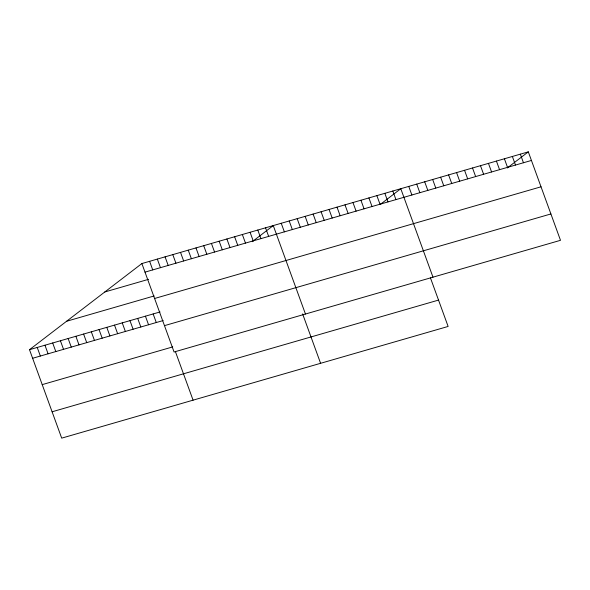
<?xml version="1.0" encoding="UTF-8"?>
<svg xmlns="http://www.w3.org/2000/svg" width="590" height="590" viewBox="0 0 590 590"><rect width="100%" height="100%" fill="white"/><g stroke="black" fill="none" stroke-linecap="round" stroke-linejoin="round"><path stroke-width="0.89" d="M430.442 277.875L448.12 326.447L61.692 438.141L29.5 349.686L141.88 263.553L528.308 151.859L560.5 240.314L174.072 352.001L141.88 263.553M252.247 241.686L273.266 225.579L305.458 314.028M380.388 204.354L400.787 188.719L432.979 277.167M507.289 167.973L528.308 151.859M145.007 272.137L531.428 160.451M104.791 291.976L148.591 279.313M66.589 321.262L154.174 295.944M154.595 298.488L541.023 186.801M29.5 349.686L160.023 311.963M32.627 358.27L163.15 320.547M164.485 325.643L550.905 213.956M42.215 384.628L172.745 346.905M52.104 411.783L438.525 300.096M520.336 154.167L523.463 162.752M512.363 156.468L515.49 165.053M504.398 158.769L507.518 167.361M496.426 161.077L499.553 169.662M488.454 163.378L491.581 171.963M480.489 165.687L483.608 174.271M472.516 167.988L475.643 176.572M464.544 170.289L467.671 178.873M456.579 172.597L459.699 181.182M448.606 174.898L451.733 183.483M440.634 177.199L443.761 185.784M432.669 179.508L435.789 188.092M424.697 181.809L427.824 190.393M416.724 184.109L419.851 192.694M408.752 186.418L411.879 195.002M392.815 191.02L395.942 199.604M384.842 193.328L387.969 201.913M376.877 195.629L379.997 204.214M368.905 197.93L372.032 206.515M360.933 200.239L364.06 208.823M352.968 202.54L356.087 211.124M344.995 204.841L348.122 213.433M337.023 207.149L340.15 215.733M329.058 209.45L332.177 218.035M321.085 211.751L324.212 220.343M313.113 214.059L316.24 222.644M305.148 216.36L308.268 224.945M297.176 218.669L300.303 227.253M289.203 220.97L292.33 229.554M281.238 223.271L284.358 231.855M302.618 313.91L320.599 363.307M265.537 227.806L268.664 236.398M257.808 230.041L260.935 238.626M250.079 232.276L253.206 240.86M242.35 234.51L245.477 243.095M234.621 236.745L237.748 245.329M226.892 238.98L230.019 247.564M219.163 241.214L222.29 249.799M211.434 243.449L214.561 252.033M203.705 245.676L206.832 254.268M195.983 247.911L199.103 256.495M188.254 250.145L191.374 258.73M180.525 252.38L183.645 260.964M172.796 254.615L175.916 263.199M165.067 256.849L168.187 265.434M157.338 259.084L160.465 267.668M149.609 261.318L152.736 269.903M175.4 351.588L193.078 400.168M153.157 313.946L156.284 322.531M145.428 316.181L148.555 324.766M137.699 318.416L140.826 327M129.97 320.65L133.097 329.235M122.241 322.878L125.368 331.469M114.512 325.112L117.639 333.697M106.783 327.347L109.91 335.931M99.054 329.581L102.181 338.166M91.325 331.816L94.452 340.401M83.603 334.051L86.723 342.635M75.874 336.285L78.994 344.87M68.145 338.52L71.265 347.104M60.416 340.755L63.536 349.339M52.687 342.982L55.807 351.574M44.958 345.216L48.085 353.801M37.229 347.451L40.356 356.036"/></g></svg>
